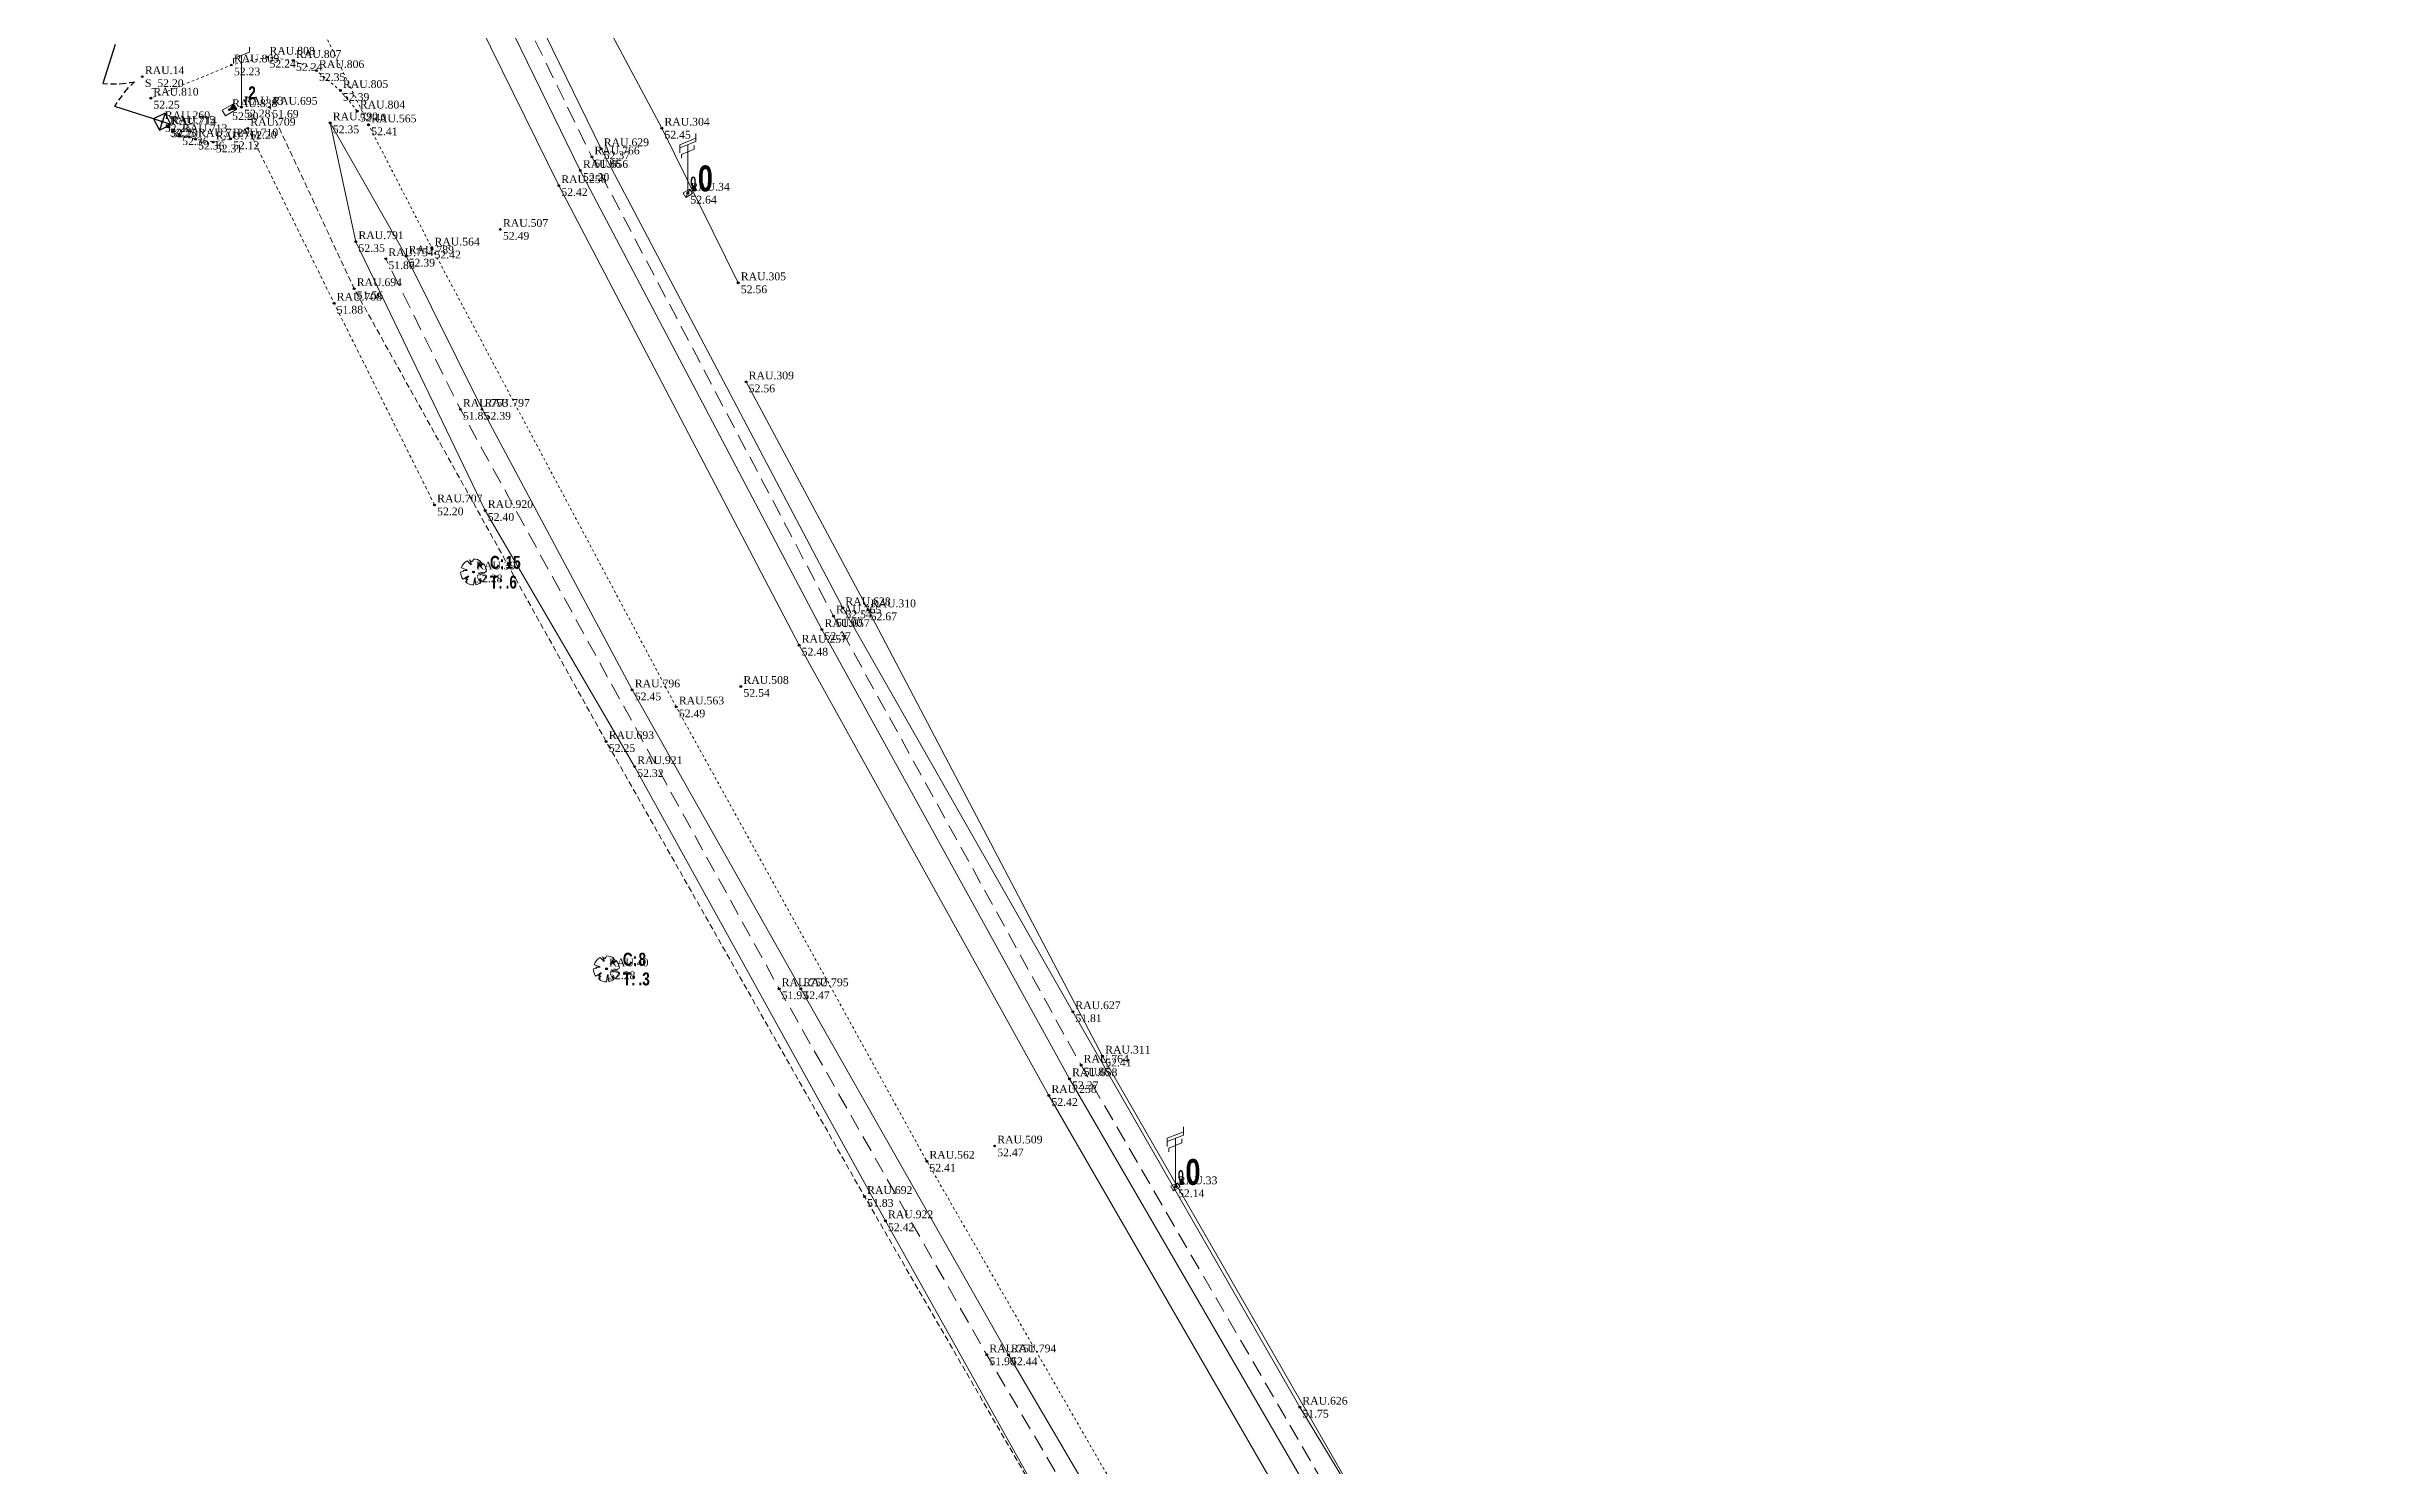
# Model space of a CAD drawing. Extents: x 1494631 to 1494939, y 7198500 to 7199000.
# Drawn here: x 1494710.8 to 1494801, y 7198739 to 7198793.8 of the extents above; entities that cross this region are included whole.
import ezdxf
from ezdxf.enums import TextEntityAlignment as Align

# ---------------------------------------------------------------- set-up
doc = ezdxf.new("R2010")
doc.units = 0
doc.header["$LTSCALE"] = 0.2
doc.header["$PDMODE"] = 32
doc.header["$PDSIZE"] = 0.07
for name, pattern in [('CACHE2', [4.7624999999999975, 3.174999999999998, -1.587499999999999]), ('jsi_tic', [0.2, 0.05, -0.1, 0.05]), ('jsi_tim', [0.6000000000000001, 0.2, -0.2, 0.2])]:
    doc.linetypes.add(name, pattern=pattern)
for name, color, linetype in [('BDT_CLOTURE', 32, 'Continuous'), ('BDT_MUR', 7, 'Continuous'), ('BDT_RELIEF_FOSSE', 7, 'Continuous'), ('TOPO_ALT', 7, 'Continuous'), ('TOPO_MAT', 4, 'Continuous'), ('TOPOJIS', 7, 'Continuous')]:
    doc.layers.add(name, color=color, linetype=linetype)
for name, color, linetype, lineweight in [('BDT_ELEC_AERIEN', 1, 'Continuous', 13), ('BDT_ELEC_COMPTEUR', 1, 'Continuous', 13), ('BDT_RESEAUX_DIVERS', 7, 'Continuous', 13), ('BDT_TELECOM_AERIEN', 3, 'Continuous', 13), ('BDT_VEGETATION_ARBRE', 3, 'Continuous', 13), ('BDT_VEGETATION_HAIE', 3, 'Continuous', 13), ('BDT_VOIRIE_BORDURE', 7, 'Continuous', 13), ('BDT_VOIRIE_CHAUSSEE', 7, 'Continuous', 13), ('BDT_VOIRIE_CHEMIN', 7, 'Continuous', 13)]:
    doc.layers.add(name, color=color, linetype=linetype, lineweight=lineweight)
doc.styles.add('Arial Gras', font='arialbd.ttf', dxfattribs={"width": 0.75, "height": 0.5})
doc.styles.get("Standard").update_dxf_attribs({"font": 'dutch.ttf'})
doc.linetypes.add('LIMITE1', pattern='A,6.349999999999997,-2.54,[133,ltypeshp.shx,S=2.54,R=0,X=-2.54,Y=0],-2.54,25.4', length=36.83)

# ---------------------------------------------------------------- blocks, each defined once
blk = doc.blocks.new('$B.137')
at = {"color": 0, "linetype": 'ByBlock', "lineweight": -2}
for p, q in [((-0.3123999999952502, 1.875), (0.3126000000047497, 2.125)), ((-0.3123999999952502, 1.75), (0.3126000000047497, 2)), ((-0.3123999999952502, 1.562600000004749), (-0.3123999999952502, 1.875)), ((0, 0), (0, 1.875)), ((0.3126000000047497, 2), (0.3126000000047497, 2.312600000004747))]:
    blk.add_line(p, q, dxfattribs=at)
at = {"style": 'Arial Gras', "width": 0.75}
blk.add_attdef('DIAMETRE', (0.0962507956914749, 0.0730836459775404), '', height=1, dxfattribs=at)
blk = doc.blocks.new('BL25')
at = {"color": 0, "linetype": 'ByBlock', "lineweight": -2}
for p, q in [((-0.5, -0.5), (0.5, 0.5)), ((-0.5, 0.5), (0.5, -0.5))]:
    blk.add_line(p, q, dxfattribs=at)
at = {"color": 0, "linetype": 'ByBlock', "lineweight": -2, "flags": 128}
blk.add_lwpolyline([(-0.5, -0.5), (-0.5, 0.5), (0.5, 0.5), (0.5, -0.5), (-0.5, -0.5)], dxfattribs=at)
blk = doc.blocks.new('$0.176')
at = {"color": 0, "linetype": 'ByBlock', "lineweight": -2}
for p, q in [((0.7813000000023749, 0.0313000000023749), (0.8438000000023747, -0.0936999999976251)), ((0.875, -0.1561999999976251), (0.9375, -0.3125))]:
    blk.add_line(p, q, dxfattribs=at)
at = {"color": 0, "linetype": 'ByBlock', "lineweight": -2, "flags": 128}
for points in [[(0, -0.5), (0.6875, 0.1875), (0.75, 0.0938000000023749)], [(0.9609000000054948, -0.3827999999994063), (0.9688000000023747, -0.4061999999976253), (1, -0.5)]]:
    blk.add_lwpolyline(points, dxfattribs=at)
blk = doc.blocks.new('$0.101')
at = {"color": 0, "linetype": 'ByBlock', "lineweight": -2}
blk.add_line((0.281300000147894, 0.4062999989837408), (0.2844000002369284, 0.4115999992936852), dxfattribs=at)
at = {"color": 0, "linetype": 'ByBlock', "lineweight": -2, "flags": 128}
for points in [[(-0.4686999998521061, 0.1562999989837408), (-0.281199999852106, 0.0937999989837408), (-0.2499999997671694, 0.0624999990686774), (-0.4061999998521061, 0.0624999990686774), (-0.3749999997671694, 0.0312999989837408), (-0.4999999997671696, -9.313226e-10)], [(0.281300000147894, 0.4062999989837408), (0.156300000147894, 0.1874999990686774), (0.156300000147894, 0.1562999989837408), (0.281300000147894, 0.3124999990686774), (0.2500000002328306, 0.1874999990686774), (0.3750000002328306, 0.3124999990686774)], [(0.4688000001478942, -0.1562000010162592), (0.218800000147894, -0.0625000009313226), (0.1875000002328306, -0.0312000010162592), (0.4063000001478942, -0.0625000009313226), (0.281300000147894, -9.313226e-10), (0.4375000002328309, -0.0312000010162592), (0.4375000002328309, -9.313226e-10), (0.5000000002328308, 0.0312999989837408)], [(0.3891000002622604, 0.3140999991446733), (0.3828000002540648, 0.3202999988570809), (0.3750000002328306, 0.3124999990686774)], [(-0.4327999998349699, -0.2500000009313226), (-0.4061999998521061, -0.2812000010162592), (-0.218699999852106, -0.1562000010162592), (-0.1874999997671693, -0.1562000010162592), (-0.3124999997671694, -0.2812000010162592), (-0.218699999852106, -0.2812000010162592), (-0.3124999997671694, -0.3750000009313226), (-0.2499999997671694, -0.3750000009313226), (-0.281199999852106, -0.4062000010162592), (-0.2852999998722225, -0.4103000005707145), (-0.2827999996952712, -0.4125000005587939)], [(2.328306e-10, -0.5000000009313226), (0.031300000147894, -0.2812000010162592), (0.0625000002328307, -0.2187000010162592), (0.0625000002328307, -0.4375000009313226), (0.093800000147894, -0.3750000009313226), (0.093800000147894, -0.5000000009313226)], [(0.3388000002596527, -0.3703000005334616), (0.1903000001329928, -0.2812000010162592), (0.2872000001370907, -0.4109000004827978)]]:
    blk.add_lwpolyline(points, dxfattribs=at)
blk.add_lwpolyline([(-0.2499999997671694, 0.4374999990686776), (-0.093699999852106, 0.2812999989837408), (-0.093699999852106, 0.3124999990686774), (-0.156199999852106, 0.4687999989837408), (-0.093699999852106, 0.3749999990686774), (-0.0624999997671694, 0.4374999990686776), (-0.031199999852106, 0.4062999989837408), (2.328306e-10, 0.4999999990686776), (2.328306e-10, 0.5001322692260147, -0.1542646664262014), (0.2874239853117615, 0.4092917535454035)], format="xyb", dxfattribs=at)
at = {"color": 0, "linetype": 'ByBlock', "lineweight": -2, "extrusion": (0, 0, -1)}
for radius, start, end in [(0.5000383182102599, 18.63066997441444, 60.63163855177852), (0.499719742299754, 141.0878836624799, 176.4064891334078), (0.4999079030341516, 329.9878085673524, 0), (0.5000660362780632, 270, 304.4335903401832), (0.5012754958757784, 235.0201474631533, 259.2103530931325), (0.5007764242359972, 198.3770304400133, 227.6532326171656)]:
    blk.add_arc((-2.328306e-10, -9.313226e-10), radius, start, end, dxfattribs=at)
at = {"style": 'Arial Gras', "width": 0.75}
for s, p in [('C:', (0.6329750965815037, 0.1237853672355413)), ('T:', (0.6329750965815037, -0.6387209240347147))]:
    blk.add_text(s, height=0.5, dxfattribs=at).set_placement(p)
for tag, p in [('DIAMC', (1.238092050421981, 0.1237853672355413)), ('DIAMT', (1.238092050421981, -0.6387209240347147))]:
    blk.add_attdef(tag, p, '', height=0.5, dxfattribs=at)
blk = doc.blocks.new('$0.038')
at = {"color": 0, "linetype": 'ByBlock', "lineweight": -2}
blk.add_line((-0.5, 0.5), (0.5, 0.5), dxfattribs=at)
at = {"color": 0, "linetype": 'ByBlock', "lineweight": -2, "flags": 128}
for points in [[(-0.5, -0.5), (-0.5, 0.5), (0, 0), (-0.5, -0.5)], [(-0.5, -0.5), (0.5, -0.5), (0.5, 0.5)]]:
    blk.add_lwpolyline(points, dxfattribs=at)
at = {"color": 0, "linetype": 'Continuous', "lineweight": -2, "extrusion": (0, 0, -1)}
blk.add_solid([(0.5, -0.5), (0.5, 0.5), (0, 0)], dxfattribs=at)
blk = doc.blocks.new('$0.219')
at = {"color": 0, "linetype": 'ByBlock', "lineweight": -2}
blk.add_line((-0.5, -0.5), (0.5, 0.5), dxfattribs=at)
at = {"color": 0, "linetype": 'ByBlock', "lineweight": -2, "flags": 128}
blk.add_lwpolyline([(-0.5, 0.5), (0.5, 0.5), (0.5, -0.5), (-0.5, -0.5), (-0.5, 0.5)], dxfattribs=at)
blk = doc.blocks.new('$B.136')
at = {"color": 0, "linetype": 'ByBlock', "lineweight": -2}
for p, q in [((-0.3123999999370426, 1.875), (0.3126000000629574, 2.125)), ((-0.3123999999370426, 1.687599999830124), (-0.3123999999370426, 1.875)), ((0, 0), (0, 2)), ((0.3126000000629574, 2.125), (0.3126000000629574, 2.312599999830124))]:
    blk.add_line(p, q, dxfattribs=at)
at = {"style": 'Arial Gras', "width": 0.75}
blk.add_attdef('DIAMETRE', (0.1161631383001804, 0.3029864821583033), '', height=1, dxfattribs=at)
blk = doc.blocks.new('TCPOINT')
at = {"color": 0}
blk.add_point((0, 0), dxfattribs=at)
at = {"layer": 'TOPO_ALT'}
blk.add_attdef('ALT', text='', height=0.3, dxfattribs=at).set_placement((0.1, -0.1), align=Align.TOP_LEFT)
at = {"layer": 'TOPO_MAT'}
blk.add_attdef('MAT', (0.1, 0.1), '', height=0.3, dxfattribs=at)

msp = doc.modelspace()

# ---------------------------------------------------------------- linework, layer by layer
at = {"layer": 'BDT_CLOTURE', "linetype": 'LIMITE1', "lineweight": 13, "ltscale": 0.05, "flags": 128}
for points in [[(1494670.833983174, 7198936.732960736), (1494678.25975, 7198918.056750002), (1494686.0525, 7198899.675000002), (1494694.359708272, 7198881.43495658), (1494701.740564982, 7198862.881472146), (1494709.035624812, 7198844.281839718), (1494716.993169081, 7198825.940120692), (1494725.343478067, 7198807.917016505), (1494734.569153306, 7198790.632295867), (1494737.520560275, 7198784.655827893)], [(1494737.825229728, 7198780.825244512), (1494742.541000367, 7198772.014999389), (1494751.604995727, 7198754.76600647), (1494761.566448026, 7198737.415691065), (1494771.981002807, 7198720.434005736), (1494775.113998414, 7198715.336990353), (1494782.970993042, 7198704.146987916), (1494795.114486694, 7198688.359512328), (1494797.49172344, 7198685.49932808), (1494799.014538147, 7198686.822885438)]]:
    msp.add_lwpolyline(points, dxfattribs=at)
at = {"layer": 'BDT_MUR', "color": 2, "linetype": 'CACHE2', "lineweight": 13, "ltscale": 0.2, "flags": 128}
msp.add_lwpolyline([(1494725.784, 7198776.070750001), (1494721.900985718, 7198783.866989137), (1494718.56225, 7198790.628500002), (1494717.89325, 7198790.2195), (1494717.22825, 7198790.0985), (1494716.54425, 7198790.210500001), (1494715.92825, 7198790.3825), (1494715.51325, 7198790.6795), (1494715.460081161, 7198790.71046848)], dxfattribs=at)
at = {"layer": 'BDT_RELIEF_FOSSE', "linetype": 'Continuous', "lineweight": 13, "flags": 128}
for points in [[(1494642.206212756, 7199000), (1494645.763963457, 7198991.154108596), (1494653.225408985, 7198973.060501099), (1494661.503005981, 7198954.653488159), (1494664.806991577, 7198947.371505737), (1494676.724161601, 7198918.579302817), (1494683.768254184, 7198898.833686521), (1494691.466724967, 7198880.382605726), (1494699.169019673, 7198861.953150692), (1494706.761507943, 7198843.407040016), (1494714.573222528, 7198825.00231851), (1494718.732496976, 7198815.555102128), (1494722.737501858, 7198806.7890804), (1494731.417494534, 7198788.99608113), (1494740.75651431, 7198771.252093093), (1494750.324507474, 7198753.890093582), (1494760.324507474, 7198736.649096267), (1494770.733504056, 7198719.669085281), (1494781.92549014, 7198703.205096022), (1494792.891234388, 7198687.946989926), (1494795.1675, 7198684.77675)], [(1494795.973499756, 7198685.61872998), (1494793.697234144, 7198688.788969906), (1494780.839685127, 7198706.918), (1494771.33759372, 7198721.181749999), (1494759.225647776, 7198741.19625), (1494750.451911861, 7198756.48325), (1494741.562514066, 7198772.094073074), (1494732.22349429, 7198789.838061111), (1494723.543501614, 7198807.631060381), (1494719.538496732, 7198816.397082108), (1494715.379222284, 7198825.84429849), (1494707.567507699, 7198844.249019996), (1494699.975019429, 7198862.795130672), (1494692.272724723, 7198881.224585707), (1494684.57425394, 7198899.675666502), (1494677.530161357, 7198919.421282798), (1494665.612991333, 7198948.213485717), (1494662.866989136, 7198955.07850647), (1494654.163009643, 7198973.221511841), (1494646.358895702, 7198991.389524351), (1494642.930857739, 7199000)], [(1494724.682214934, 7198785.684780294), (1494721.75, 7198790.8385), (1494722.741853534, 7198786.247125)], [(1494722.741853534, 7198786.247125), (1494727.741375, 7198775.85475), (1494733.517, 7198765.954999999), (1494743.20775, 7198748.40025), (1494751.15475, 7198734.1955), (1494759.0085, 7198722.051749999), (1494763.318384763, 7198715.037939312)], [(1494764.8845, 7198715.06875), (1494756.8625, 7198728.0495), (1494747.96575, 7198743.219249999), (1494739.93875, 7198757.368999999), (1494733.424, 7198768.92), (1494727.617375, 7198779.76675), (1494724.682214934, 7198785.684780294)]]:
    msp.add_lwpolyline(points, dxfattribs=at)
at = {"layer": 'BDT_RELIEF_FOSSE', "linetype": 'CACHE2', "lineweight": 13, "flags": 128}
for points in [[(1494795.613514404, 7198685.301743896), (1494793.337248792, 7198688.471983822), (1494793.337248792, 7198688.471983822), (1494782.371504544, 7198703.730089919), (1494771.17951846, 7198720.194079178), (1494760.770521878, 7198737.174090164), (1494750.770521878, 7198754.415087479), (1494741.202528714, 7198771.77708699), (1494731.863508938, 7198789.521075028), (1494723.183516262, 7198807.314074297), (1494719.17851138, 7198816.080096024), (1494715.019236932, 7198825.527312407), (1494707.207522347, 7198843.932033912), (1494699.615034077, 7198862.478144588), (1494691.912739371, 7198880.907599622), (1494684.214268588, 7198899.358680417), (1494677.170176005, 7198919.104296713), (1494665.253005981, 7198947.896499634), (1494661.845895214, 7198954.646512876), (1494653.966995239, 7198972.795486452), (1494646.188912792, 7198991.21752728), (1494642.637428118, 7199000)], [(1494764.046796371, 7198715.06875), (1494756.024796371, 7198728.0495), (1494747.128046371, 7198743.219249999), (1494739.101046371, 7198757.368999999), (1494726.779671371, 7198779.76675), (1494723.897789785, 7198785.58710424)]]:
    msp.add_lwpolyline(points, dxfattribs=at)
at = {"layer": 'BDT_VEGETATION_HAIE', "color": 1, "linetype": 'CACHE2', "lineweight": 13, "ltscale": 0.35, "flags": 128}
msp.add_lwpolyline([(1494765.224990845, 7198711.218002321), (1494763.319811686, 7198715.035617167), (1494751.15475, 7198734.1955), (1494742.402999878, 7198749.340988157), (1494732.418014526, 7198766.923995973), (1494722.676158287, 7198784.429550055), (1494719.409988404, 7198791.43901062)], dxfattribs=at)
at = {"layer": 'BDT_VOIRIE_BORDURE', "linetype": 'Continuous', "lineweight": 13, "flags": 128}
msp.add_lwpolyline([(1494717.534422526, 7198816.038001898), (1494717.935243994, 7198815.131197926), (1494721.818, 7198806.240499997), (1494730.581375, 7198788.412125), (1494739.87275, 7198770.647999999), (1494749.52675, 7198753.243249998), (1494759.4235, 7198736.1025), (1494765.5425, 7198725.989499999)], dxfattribs=at)
at = {"layer": 'BDT_VOIRIE_CHAUSSEE', "linetype": 'jsi_tim', "lineweight": 13, "flags": 128}
msp.add_lwpolyline([(1494927.297139209, 7198500), (1494926.611960391, 7198501.23441926), (1494925.376378518, 7198502.918526517), (1494919.280910194, 7198510.912712414), (1494909.32070109, 7198523.935995499), (1494897.138863436, 7198539.792359594), (1494885.013383257, 7198555.709989947), (1494872.996473267, 7198571.698535439), (1494860.948649965, 7198587.680964245), (1494848.863709801, 7198603.576734284), (1494836.67458479, 7198619.446972458), (1494828.550653959, 7198630.244643168), (1494822.567163754, 7198638.000420658), (1494812.62225, 7198651.43125), (1494802.715160753, 7198664.546088028), (1494794.512870498, 7198675.311664585), (1494792.135, 7198678.540000001), (1494785.603, 7198687.172999998), (1494776.61225, 7198699.603999998), (1494773.42225, 7198704.242999999), (1494772.01825, 7198706.085000001), (1494766.728110066, 7198713.702471999), (1494765.2645, 7198716.168750002), (1494754.8135, 7198733.313500001), (1494744.81075, 7198750.702250001), (1494735.12575, 7198768.262000001), (1494725.681503296, 7198785.999008179), (1494723.234662194, 7198790.760927047), (1494718.54625, 7198800.500500001), (1494716.87425, 7198804.150500001), (1494708.78025, 7198822.472000001), (1494700.9525, 7198840.922750001), (1494693.2535, 7198859.372500002), (1494686.5185, 7198876.15625), (1494679.53375, 7198892.255), (1494677.86975, 7198896.285000001), (1494670.30475, 7198914.779750001), (1494658.793991089, 7198942.752487182), (1494655.042007446, 7198951.773513794), (1494651.543991088, 7198960.133499148), (1494650.216995239, 7198963.148513794), (1494647.193984985, 7198970.152511598), (1494639.663986206, 7198988.698501588), (1494634.909139288, 7199000)], dxfattribs=at)
at = {"layer": 'BDT_VOIRIE_CHEMIN', "linetype": 'jsi_tic', "lineweight": 13, "flags": 128}
msp.add_lwpolyline([(1494722.796629872, 7198791.294019712), (1494722.143106441, 7198792.089317914), (1494721.218203218, 7198792.859746756), (1494720.329867559, 7198793.251265382), (1494719.304142958, 7198793.3755377), (1494717.928155054, 7198793.075764561), (1494714.81443163, 7198791.791826784)], dxfattribs=at)

# ---------------------------------------------------------------- block references
at = {"layer": 'BDT_ELEC_AERIEN'}
for p in [(1494735.572340841, 7198788.119515937, 52.63913388369704), (1494754.418236747, 7198749.714964995, 52.13574000000001)]:
    msp.add_blockref('$B.137', p, dxfattribs=at).add_auto_attribs({'DIAMETRE': '.0'})
at = {"layer": 'BDT_ELEC_COMPTEUR', "linetype": 'Continuous', "xscale": 0.5, "yscale": 0.25, "rotation": 209.4044578770708}
msp.add_blockref('$0.038', (1494717.858978189, 7198791.348654657, 52.20149230957031), dxfattribs=at)
at = {"layer": 'BDT_MUR', "linetype": 'Continuous', "xscale": 1.614278780865485, "yscale": -1.614278780865484, "zscale": 1.614278780865485, "rotation": 297.4523523063721}
msp.add_blockref('$0.176', (1494712.721303767, 7198793.489991828, 52.2311322173927), dxfattribs=at)
at = {"layer": 'BDT_MUR', "linetype": 'Continuous', "extrusion": (-0.011731195267626, 0.0225760288443719, 0.9996762985983068), "xscale": -1.614316952168041, "yscale": -1.614316952168041, "zscale": 1.614316952168042, "rotation": 89.99454856159716}
msp.add_blockref('$0.176', (-4645660.209979571, -5696802.818608388, 145037.576092229), dxfattribs=at)
at = {"layer": 'BDT_MUR', "linetype": 'Continuous', "extrusion": (0, 0, -1), "xscale": 0.4946289376729566, "yscale": 0.4946289376729566, "zscale": 0.4946289376729566, "rotation": 333.5329295016859}
msp.add_blockref('BL25', (-1494715.2575719, 7198790.885916528, -52.2534), dxfattribs=at)
at = {"layer": 'BDT_RESEAUX_DIVERS', "linetype": 'Continuous', "yscale": 0.2}
for p, xscale, rotation in [((1494735.572340841, 7198788.119515937, 52.63913388369704), 0.3, 30.55445623196916), ((1494754.418236747, 7198749.714964995, 52.13574000000001), 0.3000000000000001, 27.78355164057563)]:
    msp.add_blockref('$0.219', p, dxfattribs=dict(at, xscale=xscale, rotation=rotation))
at = {"layer": 'BDT_TELECOM_AERIEN'}
ref = msp.add_blockref('$B.136', (1494718.32225, 7198791.448500001, 52.2753), dxfattribs=at)
ref.add_attrib('DIAMETRE', '.2', (1494718.438413138, 7198791.751486482, 52.2753), dxfattribs={"layer": '0', "height": 0.5, "style": 'Arial Gras', "width": 0.75})
ref = msp.add_blockref('$B.136', (1494735.572340841, 7198788.119515937, 52.63913388369704), dxfattribs=dict(at, xscale=0.8, yscale=0.8, zscale=0.8))
ref.add_attrib('DIAMETRE', '0', (1494735.665271351, 7198788.361905124, 52.63913388369704), dxfattribs={"layer": '0', "height": 0.4, "style": 'Arial Gras', "width": 0.7500000000000001})
ref = msp.add_blockref('$B.136', (1494754.418236747, 7198749.714964995, 52.13574000000001), dxfattribs=dict(at, xscale=0.8, yscale=0.8, zscale=0.8))
ref.add_attrib('DIAMETRE', '0', (1494754.511167258, 7198749.957354181, 52.13574000000001), dxfattribs={"layer": '0', "height": 0.4, "style": 'Arial Gras', "width": 0.7500000000000001})
at = {"layer": 'BDT_VEGETATION_ARBRE'}
for p, values in [((1494727.290852581, 7198773.479011672, 52.2753), {'DIAMC': '15', 'DIAMT': '.6'}), ((1494732.427993774, 7198758.13798523, 52.2753), {'DIAMC': '8', 'DIAMT': '.3'})]:
    msp.add_blockref('$0.101', p, dxfattribs=at).add_auto_attribs(values)
at = {"layer": 'TOPOJIS'}
for p, values in [((1494717.928155054, 7198793.075764561), {'MAT': 'RAU.809', 'ALT': '52.23'}), ((1494719.304142958, 7198793.3755377), {'MAT': 'RAU.808', 'ALT': '52.24'}), ((1494720.329867559, 7198793.251265382), {'MAT': 'RAU.807', 'ALT': '52.24'}), ((1494721.218203218, 7198792.859746756), {'MAT': 'RAU.806', 'ALT': '52.35'}), ((1494714.48725, 7198792.6255), {'MAT': 'RAU.14', 'ALT': 'S_52.20'}), ((1494722.143106441, 7198792.089317914), {'MAT': 'RAU.805', 'ALT': '52.39'}), ((1494714.81443163, 7198791.791826784), {'MAT': 'RAU.810', 'ALT': '52.25'}), ((1494717.858978189, 7198791.348654657), {'MAT': 'RAU.838', 'ALT': '52.20'}), ((1494718.32225, 7198791.448500001), {'MAT': 'RAU.43', 'ALT': '52.28'}), ((1494719.409988404, 7198791.43901062), {'MAT': 'RAU.695', 'ALT': '51.69'}), ((1494722.796629872, 7198791.294019712), {'MAT': 'RAU.804', 'ALT': '52.40'}), ((1494715.2575719, 7198790.885916528), {'MAT': 'RAU.260', 'ALT': '52.25'}), ((1494715.460081161, 7198790.71046848), {'MAT': 'RAU.715', 'ALT': '52.25'}), ((1494715.51325, 7198790.6795), {'MAT': 'RAU.714', 'ALT': '52.20'}), ((1494715.92825, 7198790.3825), {'MAT': 'RAU.713', 'ALT': '52.36'}), ((1494716.54425, 7198790.210500001), {'MAT': 'RAU.712', 'ALT': '52.36'}), ((1494717.89325, 7198790.2195), {'MAT': 'RAU.710', 'ALT': '52.12'}), ((1494718.56225, 7198790.628500002), {'MAT': 'RAU.709', 'ALT': '52.20'}), ((1494721.75, 7198790.8385), {'MAT': 'RAU.790', 'ALT': '52.35'}), ((1494723.234662194, 7198790.760927047), {'MAT': 'RAU.565', 'ALT': '52.41'}), ((1494734.569153306, 7198790.632295867), {'MAT': 'RAU.304', 'ALT': '52.45'}), ((1494717.22825, 7198790.0985), {'MAT': 'RAU.711', 'ALT': '52.31'}), ((1494731.863508938, 7198789.521075028), {'MAT': 'RAU.766', 'ALT': '51.86'}), ((1494732.22349429, 7198789.838061111), {'MAT': 'RAU.629', 'ALT': '52.37'}), ((1494730.581375, 7198788.412125), {'MAT': 'RAU.256', 'ALT': '52.42'}), ((1494731.417494534, 7198788.99608113), {'MAT': 'RAU.656', 'ALT': '52.20'}), ((1494735.572340841, 7198788.119515937), {'MAT': 'RAU.34', 'ALT': '52.64'}), ((1494728.326375, 7198786.721124999), {'MAT': 'RAU.507', 'ALT': '52.49'}), ((1494722.741853534, 7198786.247125), {'MAT': 'RAU.791', 'ALT': '52.35'}), ((1494724.682214934, 7198785.684780294), {'MAT': 'RAU.789', 'ALT': '52.39'}), ((1494725.681503296, 7198785.999008179), {'MAT': 'RAU.564', 'ALT': '52.42'}), ((1494723.897789785, 7198785.58710424), {'MAT': 'RAU.754', 'ALT': '51.86'}), ((1494721.900985718, 7198783.866989137), {'MAT': 'RAU.708', 'ALT': '51.88'}), ((1494722.676158287, 7198784.429550055), {'MAT': 'RAU.694', 'ALT': '51.56'}), ((1494737.520560275, 7198784.655827893), {'MAT': 'RAU.305', 'ALT': '52.56'}), ((1494737.825229728, 7198780.825244512), {'MAT': 'RAU.309', 'ALT': '52.56'}), ((1494726.779671371, 7198779.76675), {'MAT': 'RAU.753', 'ALT': '51.85'}), ((1494727.617375, 7198779.76675), {'MAT': 'RAU.797', 'ALT': '52.39'}), ((1494725.784, 7198776.070750001), {'MAT': 'RAU.707', 'ALT': '52.20'}), ((1494727.741375, 7198775.85475), {'MAT': 'RAU.920', 'ALT': '52.40'}), ((1494727.290852581, 7198773.479011672), {'MAT': 'RAU.39', 'ALT': '52.28'}), ((1494741.562514066, 7198772.094073074), {'MAT': 'RAU.628', 'ALT': '52.54'}), ((1494740.75651431, 7198771.252093093), {'MAT': 'RAU.657', 'ALT': '52.37'}), ((1494741.202528714, 7198771.77708699), {'MAT': 'RAU.765', 'ALT': '51.90'}), ((1494742.541000367, 7198772.014999389), {'MAT': 'RAU.310', 'ALT': '52.67'}), ((1494739.87275, 7198770.647999999), {'MAT': 'RAU.257', 'ALT': '52.48'}), ((1494733.424, 7198768.92), {'MAT': 'RAU.796', 'ALT': '52.45'}), ((1494737.62375, 7198769.055999999), {'MAT': 'RAU.508', 'ALT': '52.54'}), ((1494735.12575, 7198768.262000001), {'MAT': 'RAU.563', 'ALT': '52.49'}), ((1494732.418014526, 7198766.923995973), {'MAT': 'RAU.693', 'ALT': '52.25'}), ((1494733.517, 7198765.954999999), {'MAT': 'RAU.921', 'ALT': '52.32'}), ((1494732.427993774, 7198758.13798523), {'MAT': 'RAU.40', 'ALT': '52.28'}), ((1494739.101046371, 7198757.368999999), {'MAT': 'RAU.752', 'ALT': '51.93'}), ((1494739.93875, 7198757.368999999), {'MAT': 'RAU.795', 'ALT': '52.47'}), ((1494750.451911861, 7198756.48325), {'MAT': 'RAU.627', 'ALT': '51.81'}), ((1494750.770521878, 7198754.415087479), {'MAT': 'RAU.764', 'ALT': '51.86'}), ((1494751.604995727, 7198754.76600647), {'MAT': 'RAU.311', 'ALT': '52.41'}), ((1494749.52675, 7198753.243249998), {'MAT': 'RAU.258', 'ALT': '52.42'}), ((1494750.324507474, 7198753.890093582), {'MAT': 'RAU.658', 'ALT': '52.27'}), ((1494744.81075, 7198750.702250001), {'MAT': 'RAU.562', 'ALT': '52.41'}), ((1494747.43175, 7198751.29225), {'MAT': 'RAU.509', 'ALT': '52.47'}), ((1494754.418236747, 7198749.714964995), {'MAT': 'RAU.33', 'ALT': '52.14'}), ((1494742.402999878, 7198749.340988157), {'MAT': 'RAU.692', 'ALT': '51.83'}), ((1494743.20775, 7198748.40025), {'MAT': 'RAU.922', 'ALT': '52.42'}), ((1494747.128046371, 7198743.219249999), {'MAT': 'RAU.751', 'ALT': '51.90'}), ((1494747.96575, 7198743.219249999), {'MAT': 'RAU.794', 'ALT': '52.44'}), ((1494759.225647776, 7198741.19625), {'MAT': 'RAU.626', 'ALT': '51.75'})]:
    msp.add_blockref('TCPOINT', p, dxfattribs=at).add_auto_attribs(values)

doc.saveas('drawing.dxf')
